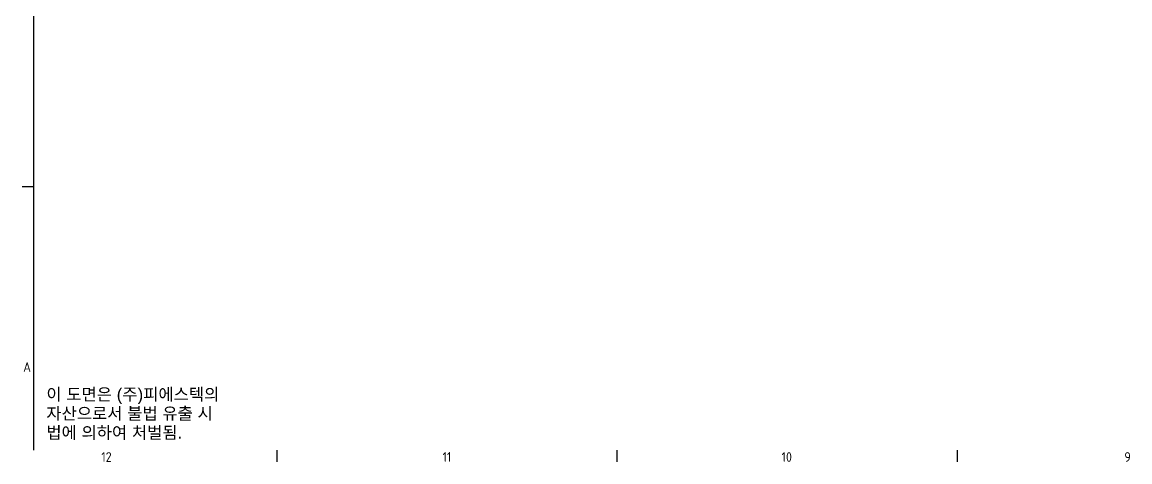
# Model space of a CAD drawing. Header units: millimetres. Extents: x 0 to 1682, y 0 to 1188.
# Drawn here: x 35.2 to 491.7, y 35.2 to 216.4 of the extents above; entities that cross this region are included whole.
import ezdxf

# ---------------------------------------------------------------- set-up
doc = ezdxf.new("R2010")
doc.units = ezdxf.units.MM
doc.header["$LTSCALE"] = 2
doc.layers.get('0').update_dxf_attribs({"color": 3, "lineweight": 25})
doc.layers.add('경계(ISO)', color=7, linetype='Continuous', lineweight=25)
doc.layers.add('기호(ISO)', color=5, linetype='Continuous', lineweight=25)
doc.styles.add('문자 텍스트_PSTEK_POSCO', font='isocp.shx')

# ---------------------------------------------------------------- blocks, each defined once
blk = doc.blocks.new('경계 Default Border')
at = {"layer": '경계(ISO)'}
for p, q in [((20, 74.25), (17.6, 74.25)), ((70.08, 20), (70.08, 17.6)), ((140.17, 20), (140.17, 17.6)), ((210.25, 20), (210.25, 17.6))]:
    blk.add_line(p, q, dxfattribs=at)
at = {"layer": '경계(ISO)', "flags": 128}
blk.add_lwpolyline([(20, 20), (20, 574)], dxfattribs=at)
at = {"layer": '경계(ISO)', "color": 2, "char_height": 2, "attachment_point": 7, "style": '문자 텍스트_PSTEK_POSCO'}
for s, insert in [('A', (17.81, 36.12)), ('12', (33.92, 17.58)), ('11', (104.23, 17.6)), ('10', (174.09, 17.58)), ('9', (244.72, 17.58))]:
    blk.add_mtext(s, dxfattribs=dict(at, insert=insert))

msp = doc.modelspace()

# ---------------------------------------------------------------- block references
at = {"xscale": 2, "yscale": 2, "zscale": 2}
msp.add_blockref('경계 Default Border', (0, 0), dxfattribs=at)

# ---------------------------------------------------------------- texts
at = {"layer": '기호(ISO)', "color": 2, "insert": (45.1811, 54.8471), "char_height": 5, "width": 78.612207, "attachment_point": 4, "line_spacing_factor": 0.944221, "style": '문자 텍스트_PSTEK_POSCO'}
msp.add_mtext('{\\fArial|b0|i0;\\H5.0000;이 도면은 (주)피에스텍의\\P자산으로서 불법 유출 시 \\P법에 의하여 처벌됨.}', dxfattribs=at)

doc.saveas('drawing.dxf')
